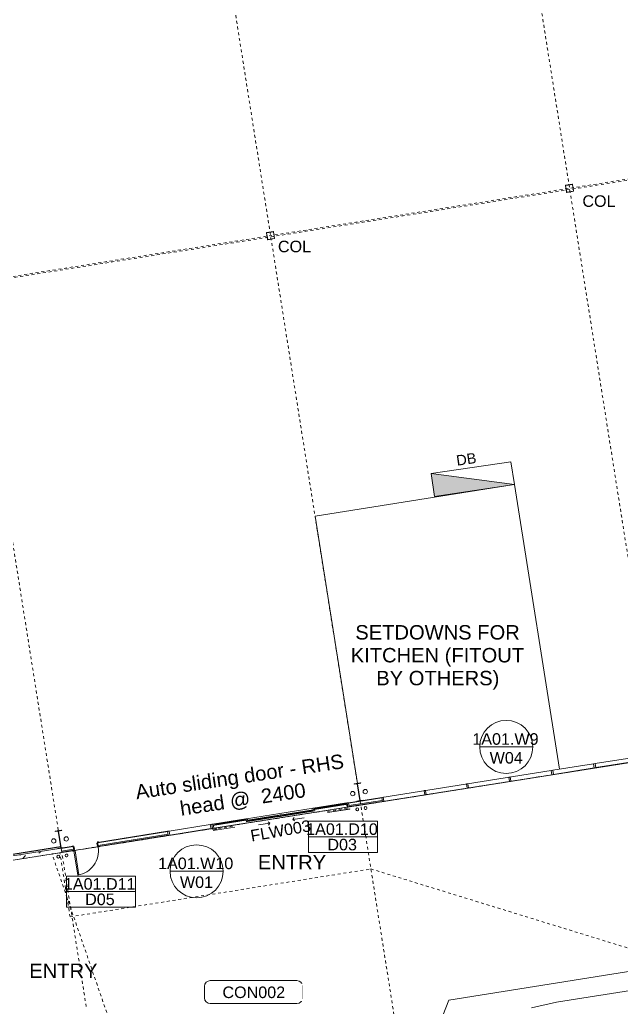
# Model space of a CAD drawing. Header units: metres. Extents: x -2358 to -2214, y 3875 to 4066.
# Drawn here: x -2310.83 to -2289.96, y 3995.29 to 4029.55 of the extents above; entities that cross this region are included whole.
import ezdxf

# ---------------------------------------------------------------- set-up
doc = ezdxf.new("R2010")
doc.units = ezdxf.units.M
for name, pattern in [('Grid Line', [0.021, 0.012, -0.003, 0.003, -0.003]), ('Hidden', [0.006, 0.004, -0.002]), ('Overhead', [0.004, 0.0025, -0.0015])]:
    doc.linetypes.add(name, pattern=pattern)
for name, color, linetype, lineweight in [('A-ANNO-DIMS', 211, 'Continuous', 5), ('A-ANNO-DIMS-200', 211, 'Continuous', 5), ('A-ANNO-KEYN', 231, 'Continuous', 5), ('A-DETL', 90, 'Continuous', 13), ('A-DETL-GENF', 92, 'Continuous', 5), ('A-DOOR', 31, 'Continuous', 5), ('A-DOOR-FRAM', 31, 'Continuous', 5), ('A-DOOR-IDEN', 31, 'Continuous', 5), ('A-FLOR', 192, 'Continuous', 5), ('A-FLOR-IDEN', 11, 'Continuous', 5), ('A-FLOR-OVHD', 1, 'Overhead', 5), ('A-GENM', 13, 'Continuous', 5), ('A-GENM-HDLN', 13, 'Hidden', 5), ('A-GLAZ', 151, 'Continuous', 5), ('A-GLAZ-IDEN', 152, 'Continuous', 5), ('A-WALL', 113, 'Continuous', 5), ('A-WALL-FNSH', 113, 'Continuous', 13), ('A-WALL-PATT', 111, 'Continuous', 13), ('C-TOPO-MAJR', 7, 'Continuous', 20), ('G-ANNO-TEXT', 231, 'Continuous', 5), ('P-SANR-FIXT', 6, 'Continuous', 5), ('S-BEAM', 12, 'Continuous', 5), ('S-COLS', 52, 'Continuous', 5), ('S-COLS-IDEN', 171, 'Continuous', 5), ('S-GRID', 1, 'Continuous', 5)]:
    doc.layers.add(name, color=color, linetype=linetype, lineweight=lineweight)
doc.styles.add('Arial', font='arial.ttf', dxfattribs={"height": 0.5})
doc.styles.add('Arial_2', font='arial.ttf', dxfattribs={"height": 0.4})
doc.styles.add('Arial_3', font='arial.ttf', dxfattribs={"height": 0.36})
doc.dimstyles.new('2_5-Diagonal-_deg_-Decimal_O', dxfattribs={"dimscale": 0.3048, "dimtxt": 0.51013, "dimasz": 0.984252, "dimexe": 0.656168, "dimexo": 0.0625, "dimgap": 0.984252, "dimtad": 1, "dimdec": 0, "dimlfac": 1000, "dimzin": 0, "dimdsep": 46, "dimtxsty": 'Arial', "dimblk1": 'OBLIQUE', "dimblk2": 'OBLIQUE', "dimsah": 1, "dimcen": 0.09, "dimdle": 0.656168, "dimazin": 0, "dimtfac": 1, "dimtdec": 4, "dimtix": 1, "dimtmove": 0, "dimatfit": 3, "dimfxl": 3.28084, "dimfxlon": 1, "dimtvp": 1, "dimtfill": 1, "dimtolj": 1, "dimtzin": 0, "dimlwd": 15, "dimlwe": 15, "dimarcsym": 2})
pattern_1 = [(0, (0, 0), (0.8128, 0.2032), [0.06706, -0.54254, 0.06706, -0.54254, -3.251]), (0, (0, 0), (0.8128, 0.2032), [-1.219, 0.06706, -1.152, 0.06706, -0.54254, -1.422]), (0, (0, 0), (0.8128, 0.2032), [-3.048, 0.06706, -0.33934, 0.06706, -0.94894]), (120, (0.3048, 0.1016), (-0.582376362, 0.602305448), [0.06706, -0.54254, 0.06706, -0.54254, -3.251]), (120, (0.3048, 0.1016), (-0.582376362, 0.602305448), [-1.219, 0.06706, -1.152, 0.06706, -0.54254, -1.422]), (120, (0.3048, 0.1016), (-0.582376362, 0.602305448), [-3.048, 0.06706, -0.33934, 0.06706, -0.94894]), (240, (0.4064, 0.508), (-0.230423638, -0.805505448), [0.06706, -0.54254, 0.06706, -0.54254, -3.251]), (240, (0.4064, 0.508), (-0.230423638, -0.805505448), [-1.219, 0.06706, -1.152, 0.06706, -0.54254, -1.422]), (240, (0.4064, 0.508), (-0.230423638, -0.805505448), [-3.048, 0.06706, -0.33934, 0.06706, -0.94894])]

# ---------------------------------------------------------------- blocks, each defined once
blk = doc.blocks.new('SHS-Square Hollow Section-Column - 250x250xSHS-V2-GA - Part B')
at = {"layer": 'S-COLS'}
h = blk.add_hatch(dxfattribs=at)
h.set_pattern_fill('FP_5', color=256, style=0, pattern_type=2)
h.set_pattern_definition([(36, (1644.568, -4332.682), (-0.41803287, 0.57537289), []), (36, (1644.687, -4331.93), (-0.41803287, 0.57537289), [])])
h.paths.add_polyline_path([(0.115, -0.125), (0.122, -0.122), (0.125, -0.115), (0.119, -0.119)])
h.paths.add_polyline_path([(-0.115, -0.125), (0.115, -0.125), (0.115, -0.12), (-0.115, -0.12)])
h.paths.add_polyline_path([(-0.115, -0.125), (-0.119, -0.119), (-0.125, -0.115), (-0.122, -0.122)])
h.paths.add_polyline_path([(-0.125, 0.115), (-0.119, 0.119), (-0.115, 0.125), (-0.122, 0.122)])
h.paths.add_polyline_path([(-0.125, -0.115), (-0.12, -0.115), (-0.12, 0.115), (-0.125, 0.115)])
h.paths.add_polyline_path([(0.125, 0.115), (0.122, 0.122), (0.115, 0.125), (0.119, 0.119)])
h.paths.add_polyline_path([(0.12, -0.115), (0.125, -0.115), (0.125, 0.115), (0.12, 0.115)])
h.paths.add_polyline_path([(-0.115, 0.12), (0.115, 0.12), (0.115, 0.125), (-0.115, 0.125)])
at = {"layer": 'S-COLS', "lineweight": 15}
for p, q in [((-0.125, 0.115), (-0.125, -0.115)), ((-0.12, -0.115), (-0.12, 0.115)), ((0.115, 0.125), (-0.115, 0.125)), ((-0.115, 0.12), (0.115, 0.12)), ((0.12, 0.115), (0.12, -0.115)), ((0.125, -0.115), (0.125, 0.115)), ((0.115, -0.12), (-0.115, -0.12)), ((-0.115, -0.125), (0.115, -0.125))]:
    blk.add_line(p, q, dxfattribs=at)
for centre, radius, start, end in [((-0.115, 0.115), 0.01, 90, 180), ((-0.115, 0.115), 0.005, 90, 180), ((0.115, 0.115), 0.01, 360, 90), ((0.115, 0.115), 0.005, 0, 90), ((-0.115, -0.115), 0.01, 180, 270), ((-0.115, -0.115), 0.005, 180, 270), ((0.115, -0.115), 0.005, 270, 0), ((0.115, -0.115), 0.01, 270, 360)]:
    blk.add_arc(centre, radius, start, end, dxfattribs=at)
blk = doc.blocks.new('Structural Framing 16 - Structural Framing 1-1145737-GA - Part B')
at = {"layer": 'S-BEAM', "lineweight": 13}
for p, q in [((-2309.372, 4001.432), (-2309.599, 4001.396)), ((-2309.599, 4001.396), (-2309.598, 4001.386)), ((-2309.598, 4001.386), (-2309.489, 4001.403)), ((-2309.489, 4001.403), (-2309.397, 4000.82)), ((-2309.479, 4001.405), (-2309.37, 4001.422)), ((-2309.387, 4000.822), (-2309.479, 4001.405)), ((-2309.37, 4001.422), (-2309.372, 4001.432)), ((-2309.397, 4000.82), (-2309.505, 4000.803)), ((-2309.505, 4000.803), (-2309.504, 4000.793)), ((-2309.504, 4000.793), (-2309.277, 4000.829)), ((-2309.278, 4000.839), (-2309.387, 4000.822)), ((-2309.277, 4000.829), (-2309.278, 4000.839))]:
    blk.add_line(p, q, dxfattribs=at)
blk = doc.blocks.new('Structural Framing 17 - Structural Framing 1-1145779-GA - Part B')
at = {"layer": 'S-BEAM', "lineweight": 13}
for p, q in [((-2299.001, 4003.074), (-2299.228, 4003.038)), ((-2299.228, 4003.038), (-2299.227, 4003.028)), ((-2299.227, 4003.028), (-2299.118, 4003.046)), ((-2299.118, 4003.046), (-2299.026, 4002.463)), ((-2299.108, 4003.047), (-2299, 4003.064)), ((-2299.016, 4002.465), (-2299.108, 4003.047)), ((-2299, 4003.064), (-2299.001, 4003.074)), ((-2299.026, 4002.463), (-2299.135, 4002.446)), ((-2299.135, 4002.446), (-2299.133, 4002.436)), ((-2299.133, 4002.436), (-2298.906, 4002.472)), ((-2298.907, 4002.482), (-2299.016, 4002.465)), ((-2298.906, 4002.472), (-2298.907, 4002.482))]:
    blk.add_line(p, q, dxfattribs=at)
blk = doc.blocks.new('Downpipe - L Spreader - Default-3252556-GA - Part B')
at = {"layer": 'P-SANR-FIXT'}
for start, end in [(0, 180), (180, 0)]:
    blk.add_arc((-0.04, 0.15), 0.075, start, end, dxfattribs=at)
blk = doc.blocks.new('Downpipe - L Spreader - Default-V9-GA - Part B')
at = {"layer": 'P-SANR-FIXT'}
for start, end in [(0, 180), (180, 0)]:
    blk.add_arc((-0.04, 0.15), 0.075, start, end, dxfattribs=at)
blk = doc.blocks.new('SD - OXXO - SD - OXXO 3800W-V17-GA - Part B')
at = {"layer": 'A-DOOR'}
for p, q in [((-2.35, -0.006), (-2.4, -0.006)), ((-2.4, -0.006), (-2.4, -0.154)), ((-2.4, -0.154), (-2.35, -0.154)), ((-2.35, -0.154), (-2.35, -0.006)), ((2.4, -0.006), (2.35, -0.006)), ((2.35, -0.006), (2.35, -0.154)), ((2.35, -0.154), (2.4, -0.154))]:
    blk.add_line(p, q, dxfattribs=at)
at = {"layer": 'A-GLAZ'}
for p, q in [((-2.35, -0.006), (-2.35, -0.056)), ((-2.35, -0.006), (-2.3, -0.006)), ((-2.35, -0.056), (-2.3, -0.056)), ((-2.3, -0.006), (-1.2, -0.006)), ((-2.3, -0.056), (-2.3, -0.006)), ((-2.3, -0.031), (-1.2, -0.031)), ((-1.2, -0.056), (-2.3, -0.056)), ((-1.2, -0.006), (-1.15, -0.006)), ((-1.2, -0.006), (-1.2, -0.056)), ((-1.2, -0.106), (-1.2, -0.056)), ((-1.2, -0.056), (-1.15, -0.056)), ((-1.2, -0.056), (-1.15, -0.056)), ((-1.2, -0.106), (-1.15, -0.106)), ((-1.15, -0.006), (-1.15, -0.056)), ((-0.05, -0.056), (-1.15, -0.056)), ((-1.15, -0.056), (-1.15, -0.106)), ((-1.15, -0.081), (-0.05, -0.081)), ((-1.15, -0.106), (-0.05, -0.106)), ((-0.8, -0.281), (-0.4, -0.281)), ((-0.4, -0.281), (-0.457, -0.224)), ((-0.4, -0.281), (-0.457, -0.338)), ((-0.05, -0.056), (0, -0.056)), ((-0.05, -0.106), (-0.05, -0.056)), ((-0.05, -0.106), (0, -0.106)), ((0, -0.106), (0, -0.056)), ((0, -0.106), (0, -0.056)), ((0.05, -0.056), (0, -0.056)), ((0.05, -0.106), (0, -0.106)), ((0.05, -0.056), (1.15, -0.056)), ((0.05, -0.106), (0.05, -0.056)), ((1.15, -0.081), (0.05, -0.081)), ((1.15, -0.106), (0.05, -0.106)), ((0.4, -0.281), (0.457, -0.224)), ((0.4, -0.281), (0.457, -0.338)), ((0.8, -0.281), (0.4, -0.281)), ((1.15, -0.006), (1.15, -0.056)), ((1.15, -0.006), (1.2, -0.006)), ((1.15, -0.056), (1.2, -0.056)), ((1.2, -0.056), (1.15, -0.056)), ((1.15, -0.056), (1.15, -0.106)), ((1.2, -0.106), (1.15, -0.106)), ((1.2, -0.006), (2.3, -0.006)), ((1.2, -0.056), (1.2, -0.006)), ((1.2, -0.031), (2.3, -0.031)), ((2.3, -0.056), (1.2, -0.056)), ((1.2, -0.106), (1.2, -0.056)), ((2.3, -0.006), (2.35, -0.006)), ((2.3, -0.006), (2.3, -0.056)), ((2.3, -0.056), (2.35, -0.056)), ((2.35, -0.006), (2.35, -0.056))]:
    blk.add_line(p, q, dxfattribs=at)
blk = doc.blocks.new('Door-Hinge-Single - Cladding - FC-3410689-GA - Part B')
at = {"layer": 'A-DOOR'}
for p, q in [((-0.425, -0.089), (-0.425, -0.939)), ((-0.385, -0.089), (-0.425, -0.089)), ((-0.385, -0.939), (-0.385, -0.089)), ((-0.425, -0.939), (-0.385, -0.939))]:
    blk.add_line(p, q, dxfattribs=at)
blk.add_arc((-0.425, -0.089), 0.85, 270, 0, dxfattribs=at)
blk = doc.blocks.new('X_Door-Frame-Metal - Standard-3181217-GA - Part B')
at = {"layer": 'A-DOOR-FRAM'}
for p, q in [((-0.465, 0.089), (-0.427, 0.089)), ((-0.465, 0.075), (-0.465, 0.089)), ((-0.45, 0.075), (-0.465, 0.075)), ((-0.463, 0.087), (-0.463, 0.077)), ((-0.429, 0.087), (-0.463, 0.087)), ((-0.463, 0.077), (-0.463, 0.087)), ((-0.463, 0.077), (-0.45, 0.077)), ((-0.45, 0.077), (-0.45, 0.075)), ((-0.429, 0.046), (-0.429, 0.087)), ((-0.404, 0.046), (-0.429, 0.046)), ((-0.427, 0.089), (-0.427, 0.048)), ((-0.427, 0.048), (-0.402, 0.048)), ((-0.404, -0.046), (-0.404, 0.046)), ((-0.402, 0.048), (-0.402, -0.048)), ((0.402, 0.048), (0.427, 0.048)), ((0.402, -0.048), (0.402, 0.048)), ((0.404, 0.046), (0.404, -0.046)), ((0.429, 0.046), (0.404, 0.046)), ((0.427, 0.089), (0.465, 0.089)), ((0.427, 0.048), (0.427, 0.089)), ((0.429, 0.087), (0.429, 0.046)), ((0.463, 0.087), (0.429, 0.087)), ((0.45, 0.075), (0.45, 0.077)), ((0.45, 0.077), (0.463, 0.077)), ((0.465, 0.075), (0.45, 0.075)), ((0.463, 0.077), (0.463, 0.087)), ((0.463, 0.087), (0.463, 0.077)), ((0.465, 0.089), (0.465, 0.075)), ((-0.465, -0.075), (-0.45, -0.075)), ((-0.465, -0.089), (-0.465, -0.075)), ((-0.427, -0.089), (-0.465, -0.089)), ((-0.463, -0.077), (-0.463, -0.087)), ((-0.45, -0.077), (-0.463, -0.077)), ((-0.463, -0.087), (-0.463, -0.077)), ((-0.463, -0.087), (-0.429, -0.087)), ((-0.45, -0.075), (-0.45, -0.077)), ((-0.429, -0.046), (-0.404, -0.046)), ((-0.429, -0.087), (-0.429, -0.046)), ((-0.427, -0.048), (-0.427, -0.089)), ((-0.402, -0.048), (-0.427, -0.048)), ((0.427, -0.048), (0.402, -0.048)), ((0.404, -0.046), (0.429, -0.046)), ((0.427, -0.089), (0.427, -0.048)), ((0.465, -0.089), (0.427, -0.089)), ((0.429, -0.046), (0.429, -0.087)), ((0.429, -0.087), (0.463, -0.087)), ((0.45, -0.075), (0.465, -0.075)), ((0.45, -0.077), (0.45, -0.075)), ((0.463, -0.077), (0.45, -0.077)), ((0.463, -0.087), (0.463, -0.077)), ((0.463, -0.077), (0.463, -0.087)), ((0.465, -0.075), (0.465, -0.089))]:
    blk.add_line(p, q, dxfattribs=at)
blk = doc.blocks.new('SHS-Square Hollow Section-Column - 250x250xSHS-V21-GA - Part B')
at = {"layer": 'S-COLS'}
h = blk.add_hatch(dxfattribs=at)
h.set_pattern_fill('FP_14', color=256, style=0, pattern_type=2)
h.set_pattern_definition([(36, (1634.068, -4332.682), (-0.41803287, 0.57537289), []), (36, (1634.187, -4331.929), (-0.41803287, 0.57537289), [])])
h.paths.add_polyline_path([(0.115, -0.125), (0.122, -0.122), (0.125, -0.115), (0.119, -0.119)])
h.paths.add_polyline_path([(-0.115, -0.125), (0.115, -0.125), (0.115, -0.12), (-0.115, -0.12)])
h.paths.add_polyline_path([(-0.115, -0.125), (-0.119, -0.119), (-0.125, -0.115), (-0.122, -0.122)])
h.paths.add_polyline_path([(-0.125, 0.115), (-0.119, 0.119), (-0.115, 0.125), (-0.122, 0.122)])
h.paths.add_polyline_path([(-0.125, -0.115), (-0.12, -0.115), (-0.12, 0.115), (-0.125, 0.115)])
h.paths.add_polyline_path([(0.125, 0.115), (0.122, 0.122), (0.115, 0.125), (0.119, 0.119)])
h.paths.add_polyline_path([(0.12, -0.115), (0.125, -0.115), (0.125, 0.115), (0.12, 0.115)])
h.paths.add_polyline_path([(-0.115, 0.12), (0.115, 0.12), (0.115, 0.125), (-0.115, 0.125)])
at = {"layer": 'S-COLS', "lineweight": 15}
for p, q in [((-0.125, 0.115), (-0.125, -0.115)), ((-0.12, -0.115), (-0.12, 0.115)), ((0.115, 0.125), (-0.115, 0.125)), ((-0.115, 0.12), (0.115, 0.12)), ((0.12, 0.115), (0.12, -0.115)), ((0.125, -0.115), (0.125, 0.115)), ((0.115, -0.12), (-0.115, -0.12)), ((-0.115, -0.125), (0.115, -0.125))]:
    blk.add_line(p, q, dxfattribs=at)
for centre, radius, start, end in [((-0.115, 0.115), 0.01, 90, 180), ((-0.115, 0.115), 0.005, 90, 180), ((0.115, 0.115), 0.01, 360, 90), ((0.115, 0.115), 0.005, 0, 90), ((-0.115, -0.115), 0.01, 180, 270), ((-0.115, -0.115), 0.005, 180, 270), ((0.115, -0.115), 0.005, 270, 0), ((0.115, -0.115), 0.01, 270, 360)]:
    blk.add_arc(centre, radius, start, end, dxfattribs=at)
blk = doc.blocks.new('aba - Plumbing Fixtures - Strip Drain - Stormtech - Custom Ass - FLW003 _Doors_-2950224-GA - Part B')
at = {"layer": 'A-GENM'}
blk.add_circle((0, -0.095), 0.03, dxfattribs=at)
at = {"layer": 'A-GENM-HDLN'}
for p, q in [((0, 0.01), (0, -0.758)), ((0, -4.02), (0, -4.81))]:
    blk.add_line(p, q, dxfattribs=at)
at = {"layer": 'P-SANR-FIXT'}
for p, q in [((-0.041, 0), (-0.038, 0)), ((-0.041, 0), (-0.041, -0.758)), ((-0.038, -0.758), (-0.038, 0)), ((0.038, -0.038), (0.038, -4.723)), ((0.041, -0.038), (0.041, -4.723)), ((-0.041, -4.02), (-0.041, -4.8)), ((-0.038, -4.8), (-0.038, -4.02)), ((-0.038, -4.8), (-0.041, -4.8))]:
    blk.add_line(p, q, dxfattribs=at)
blk = doc.blocks.new('Downpipe - L Spreader - 100D-3377890-GA - Part B')
at = {"layer": 'P-SANR-FIXT'}
for start, end in [(0, 180), (180, 0)]:
    blk.add_arc((-0.04, 0.15), 0.05, start, end, dxfattribs=at)
blk = doc.blocks.new('Downpipe - L Spreader - 100D-3377907-GA - Part B')
at = {"layer": 'P-SANR-FIXT'}
for start, end in [(360, 180), (180, 360)]:
    blk.add_arc((-0.04, -0.15), 0.05, start, end, dxfattribs=at)
blk = doc.blocks.new('Window Unit_6 Bay - 2400x8980-3446521-GA - Part B')
at = {"layer": 'A-GLAZ', "lineweight": 13}
for p, q in [((-1.463, 0.074), (-1.513, 0.074)), ((-1.463, -0.076), (-1.463, 0.074)), ((-0.025, 0.074), (-1.463, 0.074)), ((-1.463, 0.074), (-1.463, 0.068)), ((-1.463, 0.068), (-0.025, 0.068)), ((0.025, 0.074), (-0.025, 0.074)), ((-0.025, 0.074), (-0.025, -0.076)), ((-0.025, 0.068), (-0.025, 0.074)), ((0.025, -0.076), (0.025, 0.074)), ((1.463, 0.074), (0.025, 0.074)), ((0.025, 0.074), (0.025, 0.068)), ((0.025, 0.068), (1.463, 0.068)), ((1.513, 0.074), (1.463, 0.074)), ((1.463, 0.074), (1.463, -0.076)), ((1.463, 0.068), (1.463, 0.074)), ((-1.513, -0.076), (-1.463, -0.076)), ((-0.025, -0.076), (0.025, -0.076)), ((1.463, -0.076), (1.513, -0.076))]:
    blk.add_line(p, q, dxfattribs=at)
at = {"layer": 'A-GLAZ'}
for p, q in [((1.463, 0.074), (1.513, 0.074)), ((1.463, -0.076), (1.463, 0.074)), ((1.513, 0.074), (1.513, -0.076)), ((2.952, 0.074), (3.002, 0.074)), ((2.952, -0.076), (2.952, 0.074)), ((3.002, 0.074), (3.002, -0.076)), ((4.44, 0.074), (4.49, 0.074)), ((4.44, -0.076), (4.44, 0.074)), ((4.49, 0.074), (4.49, -0.076)), ((5.928, 0.074), (5.978, 0.074)), ((5.928, -0.076), (5.928, 0.074)), ((5.978, 0.074), (5.978, -0.076)), ((7.417, 0.074), (7.467, 0.074)), ((7.417, -0.076), (7.417, 0.074)), ((7.467, 0.074), (7.467, -0.076)), ((-0.025, -0.076), (-1.463, -0.076)), ((1.463, -0.076), (0.025, -0.076)), ((1.513, -0.076), (1.463, -0.076)), ((3.002, -0.076), (2.952, -0.076)), ((4.49, -0.076), (4.44, -0.076)), ((5.978, -0.076), (5.928, -0.076)), ((7.467, -0.076), (7.417, -0.076))]:
    blk.add_line(p, q, dxfattribs=at)
blk = doc.blocks.new('Window Unit_1 Bay - 2400x1550-3460193-GA - Part B')
at = {"layer": 'A-GLAZ', "lineweight": 13}
for p, q in [((-0.725, 0.074), (-0.775, 0.074)), ((-0.775, 0.074), (-0.775, -0.076)), ((-0.725, -0.076), (-0.725, 0.074)), ((0.725, 0.074), (-0.725, 0.074)), ((-0.725, 0.074), (-0.725, 0.06762)), ((-0.725, 0.06762), (0.725, 0.06762)), ((0.775, 0.074), (0.725, 0.074)), ((0.725, 0.074), (0.725, -0.076)), ((0.725, 0.06762), (0.725, 0.074)), ((-0.775, -0.076), (-0.725, -0.076)), ((0.725, -0.076), (0.775, -0.076))]:
    blk.add_line(p, q, dxfattribs=at)
at = {"layer": 'A-GLAZ'}
blk.add_line((0.725, -0.076), (-0.725, -0.076), dxfattribs=at)
blk = doc.blocks.new('DIMBLOCK1-GA - Part B')
at = {"layer": 'A-ANNO-DIMS-200', "lineweight": 15}
for p, q in [((-2327.823, 4050.069), (-2327.874, 4050.388)), ((-2327.823, 4050.069), (-2327.698, 4050.241)), ((-2327.823, 4050.069), (-2327.948, 4049.898)), ((-2327.823, 4050.069), (-2327.823, 4050.069)), ((-2327.823, 4050.069), (-2327.792, 4049.872)), ((-2337.983, 4048.155), (-2338.052, 4048.471)), ((-2337.983, 4048.155), (-2337.869, 4048.334)), ((-2337.983, 4048.155), (-2338.098, 4047.977)), ((-2337.983, 4048.155), (-2337.941, 4047.96))]:
    blk.add_line(p, q, dxfattribs=at)
for start, end in [(98.93584, 102.39889), (99.00033, 102.33441)]:
    blk.add_arc((-2300.024, 3874.558), 177.699, start, end, dxfattribs=at)
at = {"layer": 'A-ANNO-DIMS-200', "color": 0, "lineweight": 15, "insert": (-2333.895, 4049.968), "char_height": 0.5, "width": 1.9589, "attachment_point": 1, "rotation": 10.6674, "line_spacing_factor": 0.941778, "style": 'Arial', "bg_fill": 3, "box_fill_scale": 1.25, "bg_fill_color": 256, "bg_fill_true_color": 13158600, "bg_fill_transparency": 0}
blk.add_mtext('3.33°', dxfattribs=at)
blk = doc.blocks.new('_Oblique')
at = {"color": 0, "linetype": 'ByBlock', "lineweight": -2}
blk.add_line((-0.5, -0.5), (0.5, 0.5), dxfattribs=at)
blk = doc.blocks.new('DIMBLOCK2-GA - Part B')
at = {"layer": 'A-ANNO-DIMS-200', "lineweight": 15}
for p, q in [((-2337.98, 4048.142), (-2338.057, 4048.493)), ((-2337.98, 4048.142), (-2337.866, 4048.32)), ((-2337.98, 4048.142), (-2338.095, 4047.963)), ((-2337.98, 4048.142), (-2337.98, 4048.142)), ((-2337.98, 4048.142), (-2337.938, 4047.946)), ((-2348.008, 4045.641), (-2348.105, 4045.988)), ((-2348.008, 4045.641), (-2347.904, 4045.826)), ((-2348.008, 4045.641), (-2348.112, 4045.457)), ((-2348.008, 4045.641), (-2347.954, 4045.449))]:
    blk.add_line(p, q, dxfattribs=at)
for start, end in [(102.26992, 105.7319), (102.33441, 105.66741)]:
    blk.add_arc((-2300.024, 3874.558), 177.685, start, end, dxfattribs=at)
at = {"layer": 'A-ANNO-DIMS-200', "color": 0, "lineweight": 15, "insert": (-2344.034, 4047.688), "char_height": 0.5, "width": 1.9589, "attachment_point": 1, "rotation": 14.0009, "line_spacing_factor": 0.941778, "style": 'Arial', "bg_fill": 3, "box_fill_scale": 1.25, "bg_fill_color": 256, "bg_fill_true_color": 13158600, "bg_fill_transparency": 0}
blk.add_mtext('3.33°', dxfattribs=at)
blk = doc.blocks.new('Floor Tag - Wall Tag 17W-1171940-GA - Part B')
at = {"layer": 'A-FLOR-IDEN'}
for p, q in [((0.0075, 0.002), (-0.0075, 0.002)), ((-0.0085, 0.001), (-0.0085, -0.001)), ((0.0085, -0.001), (0.0085, 0.001)), ((-0.0075, -0.002), (0.0075, -0.002))]:
    blk.add_line(p, q, dxfattribs=at)
for centre, start, end in [((-0.0075, 0.001), 90, 180), ((0.0075, 0.001), 360, 90), ((-0.0075, -0.001), 180, 270), ((0.0075, -0.001), 270, 0)]:
    blk.add_arc(centre, 0.001, start, end, dxfattribs=at)
blk = doc.blocks.new('AA_DOOR_MARK _ TYPE MARK_HA2 - Mark _ Type Mark-1751130-GA - Part B')
at = {"layer": 'A-DOOR-IDEN'}
for p, q in [((0.00597, 0.0027), (-0.006, 0.0027)), ((-0.006, 0.0027), (-0.006, 0)), ((0.00597, 0), (0.00597, 0.0027)), ((0.00597, 0), (-0.006, 0)), ((0.00597, -0.0027), (0.00597, 0)), ((-0.006, 0), (0.00597, 0)), ((-0.006, 0), (-0.006, -0.0027)), ((-0.006, -0.0027), (0.00597, -0.0027))]:
    blk.add_line(p, q, dxfattribs=at)
blk = doc.blocks.new('AA_WINDOW_TYPE MARK _ PRECINCT - Mark _ Type Mark-3459970-GA - Part B')
at = {"layer": 'A-GLAZ-IDEN'}
for p, q in [((-0.0046, 0), (0.0046, 0)), ((0.0046, 0), (-0.0046, 0))]:
    blk.add_line(p, q, dxfattribs=at)
for start, end in [(360, 180), (180, 360)]:
    blk.add_arc((0, 0), 0.0046, start, end, dxfattribs=at)

msp = doc.modelspace()

# ---------------------------------------------------------------- hatches: boundary and pattern name
at = {"layer": 'A-DETL-GENF'}
msp.add_hatch(color=7, dxfattribs=at).paths.add_polyline_path([(-2293.67, 4013.4258), (-2296.5575, 4013.8031), (-2296.4393, 4013.0119)])
at = {"layer": 'A-WALL-PATT', "lineweight": 5}
h = msp.add_hatch(dxfattribs=at)
h.set_pattern_fill('FP_1', color=256, style=0, pattern_type=2)
h.set_pattern_definition(pattern_1)
h.paths.add_polyline_path([(-2309.3883, 4000.7993), (-2308.9723, 4000.8652), (-2308.9762, 4000.8768), (-2309.3901, 4000.8112)])
h.paths.add_polyline_path([(-2308.1249, 4000.9995), (-2305.6943, 4001.3844), (-2305.6962, 4001.3963), (-2308.1268, 4001.0113)])
h.paths.add_polyline_path([(-2299.4225, 4002.3778), (-2298.2669, 4002.5609), (-2298.2688, 4002.5727), (-2299.4244, 4002.3897)])
h.paths.add_polyline_path([(-2289.3975, 4003.9657), (-2288.148, 4004.1636), (-2288.1499, 4004.1754), (-2289.3993, 4003.9775)])
h.paths.add_polyline_path([(-2283.4071, 4004.9145), (-2277.1156, 4005.911), (-2277.1175, 4005.9229), (-2283.409, 4004.9264)])
h.paths.add_polyline_path([(-2269.2279, 4007.1604), (-2266.7449, 4007.5536), (-2266.7467, 4007.5655), (-2269.2298, 4007.1722)])
h.paths.add_polyline_path([(-2258.8572, 4008.803), (-2256.3505, 4009.2), (-2256.3524, 4009.2119), (-2258.8591, 4008.8148)])
h.paths.add_polyline_path([(-2248.4628, 4010.4493), (-2246.0034, 4010.8389), (-2246.0053, 4010.8507), (-2248.4647, 4010.4612)])
h.paths.add_polyline_path([(-2238.1158, 4012.0882), (-2236.681, 4012.3155), (-2236.6829, 4012.3273), (-2238.1176, 4012.1001)])
h = msp.add_hatch(dxfattribs=at)
h.set_pattern_fill('FP_1', color=256, style=0, pattern_type=2)
h.set_pattern_definition(pattern_1)
h.paths.add_polyline_path([(-2309.367, 4000.665), (-2308.9511, 4000.7309), (-2308.9531, 4000.7397), (-2309.3683, 4000.6734)])
h.paths.add_polyline_path([(-2308.1036, 4000.8651), (-2305.673, 4001.2501), (-2305.6744, 4001.259), (-2308.105, 4000.874)])
h.paths.add_polyline_path([(-2299.4012, 4002.2435), (-2298.2456, 4002.4265), (-2298.247, 4002.4354), (-2299.4026, 4002.2524)])
h.paths.add_polyline_path([(-2289.3762, 4003.8314), (-2288.1268, 4004.0293), (-2288.1282, 4004.0382), (-2289.3776, 4003.8403)])
h.paths.add_polyline_path([(-2283.3859, 4004.7802), (-2277.0943, 4005.7767), (-2277.0957, 4005.7856), (-2283.3873, 4004.7891)])
h.paths.add_polyline_path([(-2269.2066, 4007.026), (-2266.7236, 4007.4193), (-2266.725, 4007.4282), (-2269.208, 4007.0349)])
h.paths.add_polyline_path([(-2258.8359, 4008.6687), (-2256.3292, 4009.0657), (-2256.3306, 4009.0746), (-2258.8373, 4008.6775)])
h.paths.add_polyline_path([(-2248.4415, 4010.315), (-2245.9821, 4010.7046), (-2245.9836, 4010.7135), (-2248.4429, 4010.3239)])
h.paths.add_polyline_path([(-2238.0945, 4011.9539), (-2236.6597, 4012.1811), (-2236.6611, 4012.19), (-2238.0959, 4011.9628)])
h = msp.add_hatch(dxfattribs=at)
h.set_pattern_fill('FP_1', color=256, style=0, pattern_type=2)
h.set_pattern_definition(pattern_1)
h.paths.add_polyline_path([(-2319.7687, 3999.218), (-2309.398, 4000.8606), (-2309.3994, 4000.8695), (-2316.8901, 3999.683), (-2316.8894, 3999.6779), (-2317.4813, 3999.5894), (-2319.7701, 3999.2269)])
h = msp.add_hatch(dxfattribs=at)
h.set_pattern_fill('FP_2', color=256, style=0, pattern_type=2)
h.set_pattern_definition([(50, (0, 0), (1.45712932, -0.12721804), [0.1524, -1.676]), (355, (0, 0), (-0.281945, 1.5283891), [0.12192, -1.341]), (100.451, (0.1215, -0.0106), (1.1754654, 1.40045604), [0.12952, -1.425]), (46.184, (0, 0.4064), (2.1690393, -0.336383), [0.2286, -2.515]), (96.636, (0.1807, 0.3784), (1.8989447, 1.9797078), [0.19428, -2.137]), (351.184, (0, 0.4064), (1.8987952, 1.9793723), [0.18288, -2.012]), (21, (0.2032, 0.3048), (1.2127575, -0.81769772), [0.1524, -1.676]), (326, (0.2032, 0.3048), (0.4943831, 1.4734489), [0.12192, -1.341]), (71.451, (0.3043, 0.2366), (1.70703975, 0.65498953), [0.12952, -1.425]), (37.5, (0, 0), (0.02470865, 0.67643463), [0.06706, -1.258, 0.06706, -1.294, -1.346]), (37.5, (0, 0), (0.02470865, 0.67643463), [-2.686, 0.06706, -1.279]), (7.5, (0, 0), (0.5345543, 0.80143977), [0.06706, -0.70917, 0.06706, -1.227, -0.51308]), (7.5, (0, 0), (0.5345543, 0.80143977), [-2.071, 0.06706, -0.44602]), (327.5, (-0.45314, 0), (1.08472329, -0.04582854), [0.06706, -0.44094, 0.06706, -1.518, -2.103]), (327.5, (-0.45314, 0), (1.08472329, -0.04582854), [-2.093, 0.06706, -2.036]), (317.5, (-0.6563, 0), (1.18503097, 0.20341692), [0.06706, -0.59334, 0.06706, -0.98552, -1.494]), (317.5, (-0.6563, 0), (1.18503097, 0.20341692), [-1.713, 0.06706, -1.426])])
h.paths.add_polyline_path([(-2319.7374, 3999.0205), (-2309.3667, 4000.6631), (-2309.3901, 4000.8112), (-2319.7609, 3999.1686)])

# ---------------------------------------------------------------- linework, layer by layer
at = {"layer": 'A-DETL', "lineweight": 5}
for p, q in [((-2293.7883, 4014.217), (-2296.5575, 4013.8031)), ((-2293.67, 4013.4258), (-2293.7883, 4014.217)), ((-2296.5575, 4013.8031), (-2296.4393, 4013.0119)), ((-2293.67, 4013.4258), (-2296.5575, 4013.8031)), ((-2296.4393, 4013.0119), (-2293.67, 4013.4258))]:
    msp.add_line(p, q, dxfattribs=at)
at = {"layer": 'A-FLOR'}
for p, q in [((-2300.5838, 4012.3307), (-2293.6712, 4013.4256)), ((-2293.67, 4013.4258), (-2292.1059, 4003.5509)), ((-2299.1149, 4003.0563), (-2300.5838, 4012.3307)), ((-2298.4972, 4002.3847), (-2289.0944, 4003.874)), ((-2304.1159, 4001.6466), (-2299.4886, 4002.3795)), ((-2299.4886, 4002.3795), (-2299.4651, 4002.2314)), ((-2299.4651, 4002.2314), (-2298.4972, 4002.3847)), ((-2298.4973, 4002.3852), (-2298.996, 4002.3062)), ((-2298.4972, 4002.3847), (-2298.4973, 4002.3852)), ((-2304.1298, 4001.4925), (-2299.4651, 4002.2314)), ((-2304.0936, 4001.5061), (-2299.4663, 4002.239)), ((-2305.7355, 4001.2382), (-2304.1298, 4001.4926)), ((-2308.0687, 4000.8687), (-2305.7355, 4001.2382)), ((-2309.3667, 4000.6631), (-2308.9853, 4000.7235)), ((-2308.9715, 4000.7257), (-2308.9507, 4000.729)), ((-2308.9488, 4000.7293), (-2308.1053, 4000.8629)), ((-2308.1033, 4000.8632), (-2308.0826, 4000.8665)), ((-2266.571, 4000.2238), (-2295.9455, 3995.5397)), ((-2295.9455, 3995.5397), (-2299.931, 3985.1569))]:
    msp.add_line(p, q, dxfattribs=at)
at = {"layer": 'A-FLOR-OVHD'}
for p, q in [((-2323.057, 4018.7004), (-2232.1799, 4033.0945)), ((-2309.4325, 4000.6526), (-2229.0578, 4013.3832)), ((-2298.1573, 3967.1255), (-2309.7055, 4000.6094)), ((-2309.0803, 3998.4288), (-2309.4325, 4000.6526)), ((-2309.0803, 3998.4288), (-2298.6457, 4000.0913)), ((-2298.6457, 4000.0913), (-2287.387, 3996.6261))]:
    msp.add_line(p, q, dxfattribs=at)
at = {"layer": 'A-WALL'}
for p, q in [((-2298.2688, 4002.5727), (-2292.3888, 4003.5041)), ((-2292.3656, 4003.3579), (-2298.2456, 4002.4265)), ((-2292.3656, 4003.3579), (-2292.3888, 4003.5041)), ((-2298.2669, 4002.5609), (-2299.4225, 4002.3778)), ((-2298.2525, 4002.47), (-2299.4081, 4002.287)), ((-2298.247, 4002.4354), (-2299.4026, 4002.2524)), ((-2305.6943, 4001.3844), (-2308.1249, 4000.9995)), ((-2305.6799, 4001.2936), (-2308.1105, 4000.9086)), ((-2305.6744, 4001.259), (-2308.105, 4000.874)), ((-2309.398, 4000.8606), (-2319.7687, 3999.218)), ((-2308.9723, 4000.8652), (-2309.3883, 4000.7993)), ((-2308.9579, 4000.7744), (-2309.3739, 4000.7085)), ((-2308.9525, 4000.7398), (-2309.3684, 4000.6739))]:
    msp.add_line(p, q, dxfattribs=at)
at = {"layer": 'A-WALL', "color": 250, "lineweight": 13}
for p, q in [((-2298.2688, 4002.5727), (-2299.4244, 4002.3897)), ((-2299.4244, 4002.3897), (-2299.4012, 4002.2435)), ((-2299.4012, 4002.2435), (-2298.2456, 4002.4265)), ((-2298.2456, 4002.4265), (-2298.2688, 4002.5727)), ((-2305.6962, 4001.3963), (-2308.1268, 4001.0113)), ((-2308.1036, 4000.8651), (-2305.673, 4001.2501)), ((-2305.673, 4001.2501), (-2305.6962, 4001.3963)), ((-2308.1224, 4000.9836), (-2308.108, 4000.8928)), ((-2309.3901, 4000.8112), (-2319.7609, 3999.1686)), ((-2315.4805, 3999.6947), (-2309.3667, 4000.6631)), ((-2308.9742, 4000.8771), (-2309.3901, 4000.8112)), ((-2309.3667, 4000.6631), (-2309.3901, 4000.8112)), ((-2309.3901, 4000.8112), (-2309.367, 4000.665)), ((-2309.367, 4000.665), (-2308.9511, 4000.7309)), ((-2308.9554, 4000.7586), (-2308.9698, 4000.8494))]:
    msp.add_line(p, q, dxfattribs=at)
at = {"layer": 'A-WALL', "color": 7}
msp.add_line((-2309.3901, 4000.8112), (-2309.398, 4000.8606), dxfattribs=at)
at = {"layer": 'A-WALL-FNSH', "color": 7, "lineweight": 5}
for p, q in [((-2309.3994, 4000.8695), (-2316.8901, 3999.683)), ((-2309.398, 4000.8606), (-2309.3994, 4000.8695))]:
    msp.add_line(p, q, dxfattribs=at)
at = {"layer": 'C-TOPO-MAJR', "color": 8, "lineweight": 15}
for p, q in [((-2271.2302, 3998.8114), (-2292.212, 3995.4656)), ((-2292.212, 3995.4656), (-2293.0778, 3995.2694))]:
    msp.add_line(p, q, dxfattribs=at)
at = {"layer": 'S-GRID', "linetype": 'Grid Line'}
for p, q in [((-2287.3798, 3996.0849), (-2296.9201, 4056.3182)), ((-2297.7505, 3994.4423), (-2307.2908, 4054.6755)), ((-2322.9195, 4018.7658), (-2223.5114, 4034.511)), ((-2319.7761, 3999.0143), (-2220.3826, 4014.7573))]:
    msp.add_line(p, q, dxfattribs=at)

# ---------------------------------------------------------------- block references
at = {"layer": 'A-DOOR', "rotation": 9.00032838814539}
for name, p in [('SD - OXXO - SD - OXXO 3800W-V17-GA - Part B', (-2301.7958, 4002.0201)), ('Door-Hinge-Single - Cladding - FC-3410689-GA - Part B', (-2308.5389, 4000.8711))]:
    msp.add_blockref(name, p, dxfattribs=at)
at = {"layer": 'A-DOOR-FRAM', "rotation": 9.00032838814539}
msp.add_blockref('X_Door-Frame-Metal - Standard-3181217-GA - Part B', (-2308.5389, 4000.8711), dxfattribs=at)
at = {"layer": 'A-GLAZ', "rotation": 189.0003283881454}
for name, p in [('Window Unit_6 Bay - 2400x8980-3446521-GA - Part B', (-2290.8825, 4003.6677)), ('Window Unit_1 Bay - 2400x1550-3460193-GA - Part B', (-2304.9192, 4001.4444))]:
    msp.add_blockref(name, p, dxfattribs=at)
at = {"layer": 'A-GLAZ-IDEN', "xscale": 199.9999999999999, "yscale": 199.9999999999999, "zscale": 199.9999999999999}
msp.add_blockref('AA_WINDOW_TYPE MARK _ PRECINCT - Mark _ Type Mark-3459970-GA - Part B', (-2293.9488, 4004.3225), dxfattribs=at)
at = {"layer": 'P-SANR-FIXT'}
for name, p, rotation in [('Downpipe - L Spreader - Default-3252556-GA - Part B', (-2299.317, 4002.8539), 180), ('Downpipe - L Spreader - Default-3252556-GA - Part B', (-2298.8824, 4002.9228), 180), ('aba - Plumbing Fixtures - Strip Drain - Stormtech - Custom Ass - FLW003 _Doors_-2950224-GA - Part B', (-2304.1245, 4001.4593), 99.0003277068024), ('Downpipe - L Spreader - 100D-3377907-GA - Part B', (-2299.1035, 4002.3111), 9.000328388139614), ('Downpipe - L Spreader - 100D-3377890-GA - Part B', (-2298.8954, 4002.3441), 189.0003283881517), ('Downpipe - L Spreader - Default-V9-GA - Part B', (-2309.6877, 4001.2113), 180), ('Downpipe - L Spreader - Default-3252556-GA - Part B', (-2309.2531, 4001.2802), 180), ('Downpipe - L Spreader - 100D-3377907-GA - Part B', (-2309.4742, 4000.6685), 9.000328388139614), ('Downpipe - L Spreader - 100D-3377890-GA - Part B', (-2309.2661, 4000.7015), 189.0003283881517)]:
    msp.add_blockref(name, p, dxfattribs=dict(at, rotation=rotation))
at = {"layer": 'S-BEAM'}
for name in ['Structural Framing 17 - Structural Framing 1-1145779-GA - Part B', 'Structural Framing 16 - Structural Framing 1-1145737-GA - Part B']:
    msp.add_blockref(name, (0, 0), dxfattribs=at)
at = {"layer": 'S-COLS', "lineweight": 15, "rotation": 9.000328388145144}
for name, p in [('SHS-Square Hollow Section-Column - 250x250xSHS-V21-GA - Part B', (-2291.754, 4023.7016)), ('SHS-Square Hollow Section-Column - 250x250xSHS-V2-GA - Part B', (-2302.1248, 4022.0594))]:
    msp.add_blockref(name, p, dxfattribs=at)

# ---------------------------------------------------------------- texts
at = {"layer": 'A-GLAZ-IDEN', "char_height": 0.4, "attachment_point": 1, "style": 'Arial_2'}
for s, insert, width in [('1A01.W9', (-2295.1269, 4004.7986), 2.870041), ('W04', (-2294.5262, 4004.146), 1.443037)]:
    msp.add_mtext(s, dxfattribs=dict(at, insert=insert, width=width))
at = {"layer": 'G-ANNO-TEXT', "color": 7, "insert": (-2295.7082, 4014.4311), "char_height": 0.36, "width": 0.833755, "attachment_point": 1, "rotation": 8.50041, "style": 'Arial_3'}
msp.add_mtext('DB', dxfattribs=at)
at = {"layer": 'G-ANNO-TEXT', "color": 7, "char_height": 0.5, "attachment_point": 1, "style": 'Arial'}
for s, insert, width in [('SETDOWNS FOR ', (-2299.1866, 4008.5494), 7.18312), ('KITCHEN (FITOUT ', (-2299.3453, 4007.7557), 7.56793), ('BY OTHERS)', (-2298.459, 4006.9619), 5.178901), ('ENTRY', (-2310.4957, 3996.8078), 2.870041)]:
    msp.add_mtext(s, dxfattribs=dict(at, insert=insert, width=width))
at = {"layer": 'S-COLS-IDEN', "insert": (-2291.3088, 4023.4573), "char_height": 0.4, "width": 1.41097, "attachment_point": 1, "style": 'Arial_2'}
msp.add_mtext('COL', dxfattribs=at)

# ---------------------------------------------------------------- next in the draw order: dimensions: what is measured, and where the dimension line sits
at = {"layer": 'A-ANNO-DIMS', "lineweight": 15}
dim = msp.add_angular_dim_3p(base=(-2331.222, 4049.4971), center=(-2300.0238, 3874.5584), p1=(-2327.8735, 4050.3879), p2=(-2338.0522, 4048.4706), dimstyle='2_5-Diagonal-_deg_-Decimal_O', override={"dimpost": '<>', "dimfxl": 10.357716}, dxfattribs=at)
dim.commit()
dim.dimension.update_dxf_attribs({"geometry": 'DIMBLOCK1-GA - Part B', "text_midpoint": (-2333.0199, 4049.7321)})

# ---------------------------------------------------------------- next in the draw order: dimensions: what is measured, and where the dimension line sits
dim = msp.add_angular_dim_3p(base=(-2341.3389, 4047.3733), center=(-2300.0238, 3874.5584), p1=(-2338.0572, 4048.4932), p2=(-2348.1052, 4045.9878), dimstyle='2_5-Diagonal-_deg_-Decimal_O', override={"dimpost": '<>', "dimfxl": 10.355714}, dxfattribs=at)
dim.commit()
dim.dimension.update_dxf_attribs({"geometry": 'DIMBLOCK2-GA - Part B', "text_midpoint": (-2343.1468, 4047.5036)})

# ---------------------------------------------------------------- next in the draw order: linework, layer by layer
at = {"layer": 'S-GRID', "linetype": 'Grid Line'}
msp.add_line((-2308.52, 3995.3173), (-2317.6616, 4053.0329), dxfattribs=at)

# ---------------------------------------------------------------- next in the draw order: block references
at = {"layer": 'A-DOOR-IDEN', "xscale": 199.9999999999999, "yscale": 199.9999999999999, "zscale": 199.9999999999999}
for p in [(-2299.6067, 4001.2056), (-2308.0098, 3999.3049)]:
    msp.add_blockref('AA_DOOR_MARK _ TYPE MARK_HA2 - Mark _ Type Mark-1751130-GA - Part B', p, dxfattribs=at)
at = {"layer": 'A-FLOR-IDEN', "xscale": 199.9999999999999, "yscale": 199.9999999999999, "zscale": 199.9999999999999}
msp.add_blockref('Floor Tag - Wall Tag 17W-1171940-GA - Part B', (-2302.7158, 3995.8192), dxfattribs=at)
at = {"layer": 'A-GLAZ-IDEN', "xscale": 199.9999999999999, "yscale": 199.9999999999999, "zscale": 199.9999999999999}
msp.add_blockref('AA_WINDOW_TYPE MARK _ PRECINCT - Mark _ Type Mark-3459970-GA - Part B', (-2304.6917, 4000.0083), dxfattribs=at)

# ---------------------------------------------------------------- next in the draw order: texts
at = {"layer": 'A-ANNO-KEYN', "insert": (-2302.8531, 4001.4339), "char_height": 0.4, "width": 2.629535, "attachment_point": 1, "rotation": 9.94475, "style": 'Arial_2'}
msp.add_mtext('FLW003', dxfattribs=at)
at = {"layer": 'A-DOOR-IDEN', "char_height": 0.4, "attachment_point": 1, "style": 'Arial_2'}
for s, insert, width in [('1A01.D10', (-2300.8905, 4001.6723), 3.07848), ('D03', (-2300.1542, 4001.1371), 1.266666), ('1A01.D11', (-2309.2936, 3999.7716), 3.07848), ('D05', (-2308.5573, 3999.2363), 1.266666)]:
    msp.add_mtext(s, dxfattribs=dict(at, insert=insert, width=width))
at = {"layer": 'A-GLAZ-IDEN', "char_height": 0.4, "attachment_point": 1, "style": 'Arial_2'}
for s, insert, width in [('1A01.W10', (-2306.0278, 4000.4844), 3.254851), ('W01', (-2305.2691, 3999.8318), 1.443037)]:
    msp.add_mtext(s, dxfattribs=dict(at, insert=insert, width=width))
at = {"layer": 'G-ANNO-TEXT', "color": 7, "char_height": 0.5, "attachment_point": 1, "rotation": 8.54706, "style": 'Arial'}
for s, insert, width in [('Auto sliding door - RHS ', (-2306.8463, 4003.0002), 8.866664), ('head @  2400', (-2305.3024, 4002.4296), 5.291137)]:
    msp.add_mtext(s, dxfattribs=dict(at, insert=insert, width=width))
at = {"layer": 'G-ANNO-TEXT', "color": 7, "insert": (-2302.5647, 4000.5742), "char_height": 0.5, "width": 2.870041, "attachment_point": 1, "style": 'Arial'}
msp.add_mtext('ENTRY', dxfattribs=at)
at = {"layer": 'S-COLS-IDEN', "insert": (-2301.8696, 4021.8828), "char_height": 0.4, "width": 1.41097, "attachment_point": 1, "style": 'Arial_2'}
msp.add_mtext('COL', dxfattribs=at)

# ---------------------------------------------------------------- next in the draw order: texts
at = {"layer": 'A-FLOR-IDEN', "insert": (-2303.7945, 3996.0116), "char_height": 0.4, "width": 2.677636, "attachment_point": 1, "style": 'Arial_2', "bg_fill": 3, "box_fill_scale": 1.25, "bg_fill_color": 256, "bg_fill_true_color": 13158600, "bg_fill_transparency": 0}
msp.add_mtext('CON002', dxfattribs=at)

doc.saveas('drawing.dxf')
